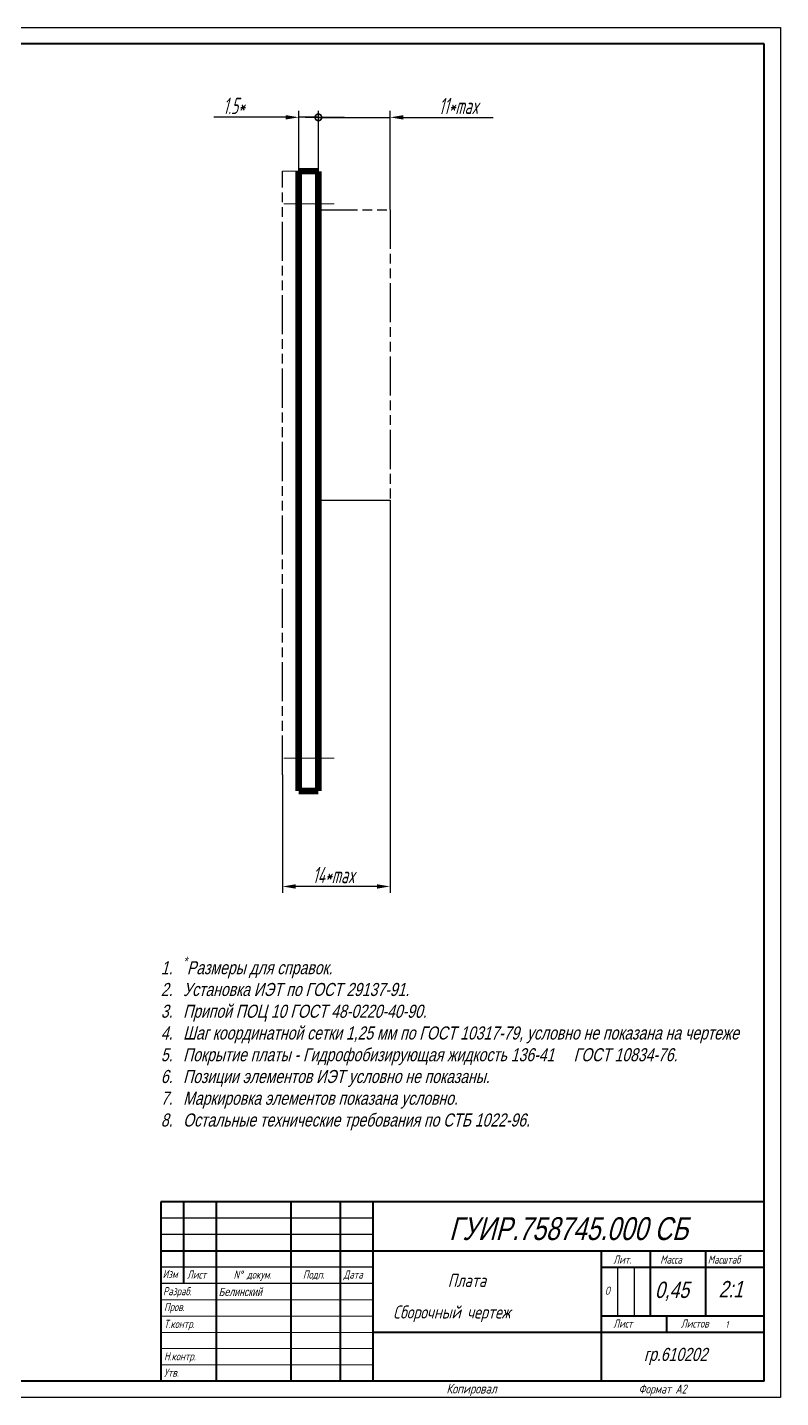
# Model space of a CAD drawing. Header units: millimetres. Extents: x 4478846 to 4492776, y 3796523 to 3799112.
# Drawn here: x 4489894.7 to 4490125.6, y 3797148.4 to 3797568.4 of the extents above; entities that cross this region are included whole.
import ezdxf

# ---------------------------------------------------------------- set-up
doc = ezdxf.new("R2010")
doc.units = ezdxf.units.MM
for name, pattern in [('AM_ISO09W050', [22.5, 12, -1.5, 3, -1.5, 3, -1.5]), ('CENTER2', [28.575, 19.05, -3.175, 3.175, -3.175]), ('осевая2', [28.575, 19.05, -3.175, 3.175, -3.175])]:
    doc.linetypes.add(name, pattern=pattern)
doc.layers.get('0').update_dxf_attribs({"lineweight": 25})
doc.layers.get('Defpoints').update_dxf_attribs({"color": 5})
for name, color, linetype, lineweight in [('1', 1, 'Continuous', 40), ('2', 3, 'CENTER2', 20), ('dim', 7, 'Continuous', 20), ('Основная', 7, 'Continuous', 40), ('тонкая', 7, 'Continuous', 13)]:
    doc.layers.add(name, color=color, linetype=linetype, lineweight=lineweight)
for name, color, linetype in [('1-оси', 1, 'осевая2'), ('KONTUR', 7, 'Continuous'), ('MultiLayer', 9, 'Continuous'), ('Title', 7, 'Continuous'), ('Текст', 4, 'Continuous')]:
    doc.layers.add(name, color=color, linetype=linetype)
doc.styles.add('35', font='gostw.shx', dxfattribs={"width": 0.65, "oblique": 15, "height": 3.5})
doc.styles.add('5', font='gostw.shx', dxfattribs={"width": 0.75, "oblique": 15, "height": 5})
doc.styles.add('ESKD', font='standarteskd.shx', dxfattribs={"width": 0.8, "oblique": 15})
doc.styles.add('стиль1', font='romans.shx', dxfattribs={"width": 0.75, "oblique": 15, "height": 3.5})
doc.dimstyles.new('BUT$0', dxfattribs={"dimtxt": 3.5, "dimasz": 4, "dimexe": 2, "dimexo": 0, "dimgap": 1, "dimtad": 1, "dimdec": 4, "dimzin": 9, "dimdsep": 46, "dimtxsty": '35', "dimcen": 0, "dimclrd": 256, "dimclre": 256, "dimclrt": 256, "dimadec": 0, "dimazin": 0, "dimtfac": 0.7, "dimtdec": 4, "dimtmove": 0, "dimatfit": 0, "dimfxl": 1, "dimtolj": 1, "dimtzin": 9, "dimarcsym": 0})

# ---------------------------------------------------------------- blocks, each defined once
blk = doc.blocks.new('*D224')
at = {"layer": 'Defpoints', "color": 0, "transparency": 16777216}
for p in [(4489983.94, 3797540.83), (4489977.94, 3797519.32), (4489983.94, 3797519.32)]:
    blk.add_point(p, dxfattribs=at)
at = {"layer": 'dim', "lineweight": -2, "transparency": 16777216}
for p, q in [((4489973.94, 3797540.83), (4489951.92, 3797540.83)), ((4489977.94, 3797519.32), (4489977.94, 3797542.83)), ((4489983.94, 3797540.83), (4489977.94, 3797540.83)), ((4489983.94, 3797519.32), (4489983.94, 3797542.83)), ((4489983.94, 3797540.83), (4489991.94, 3797540.83))]:
    blk.add_line(p, q, dxfattribs=at)
at = {"layer": 'dim', "transparency": 16777216}
blk.add_solid([(4489973.94, 3797541.49), (4489973.94, 3797540.16), (4489977.94, 3797540.83)], dxfattribs=at)
at = {"layer": 'dim', "transparency": 16777216, "insert": (4489958.05, 3797544.33), "char_height": 5, "attachment_point": 5, "style": '5'}
blk.add_mtext('\\A1;1.5*', dxfattribs=at)
blk = doc.blocks.new('_None')
blk = doc.blocks.new('_DotSmall')
at = {"color": 0, "linetype": 'ByBlock', "const_width": 0.5}
blk.add_lwpolyline([(-0.0625, 0, 1), (0.0625, 0, 1)], format="xyb", close=True, dxfattribs=at)
blk = doc.blocks.new('*D225')
at = {"layer": 'Defpoints', "color": 0, "transparency": 16777216}
for p in [(4490005.94, 3797540.81), (4489983.94, 3797524.32), (4490005.94, 3797512.52)]:
    blk.add_point(p, dxfattribs=at)
at = {"layer": 'dim', "lineweight": -2, "transparency": 16777216}
for p, q in [((4489983.94, 3797540.81), (4489979.94, 3797540.81)), ((4489983.94, 3797524.32), (4489983.94, 3797542.81)), ((4489983.94, 3797540.81), (4490005.94, 3797540.81)), ((4490005.94, 3797512.52), (4490005.94, 3797542.81)), ((4490009.94, 3797540.81), (4490037.53, 3797540.81))]:
    blk.add_line(p, q, dxfattribs=at)
at = {"layer": 'dim', "transparency": 16777216}
blk.add_solid([(4490009.94, 3797541.48), (4490009.94, 3797540.15), (4490005.94, 3797540.81)], dxfattribs=at)
at = {"layer": 'dim', "lineweight": -2, "transparency": 16777216, "xscale": 4, "yscale": 4, "zscale": 4}
blk.add_blockref('_DotSmall', (4489983.94, 3797540.81), dxfattribs=at)
at = {"layer": 'dim', "transparency": 16777216, "insert": (4490026.89, 3797544.31), "char_height": 5, "attachment_point": 5, "style": '5'}
blk.add_mtext('\\A1;11*max', dxfattribs=at)
blk = doc.blocks.new('*D226')
at = {"layer": 'Defpoints', "color": 0, "transparency": 16777216}
for p in [(4490005.94, 3797423.52), (4489972.94, 3797339.32), (4489972.94, 3797305.07)]:
    blk.add_point(p, dxfattribs=at)
at = {"layer": 'dim', "lineweight": -2, "transparency": 16777216}
for p, q in [((4490005.94, 3797423.52), (4490005.94, 3797303.07)), ((4489972.94, 3797339.32), (4489972.94, 3797303.07)), ((4490001.94, 3797305.07), (4489976.94, 3797305.07))]:
    blk.add_line(p, q, dxfattribs=at)
at = {"layer": 'dim', "transparency": 16777216}
for points in [[(4489976.94, 3797305.73), (4489976.94, 3797304.4), (4489972.94, 3797305.07)], [(4490001.94, 3797305.73), (4490001.94, 3797304.4), (4490005.94, 3797305.07)]]:
    blk.add_solid(points, dxfattribs=at)
at = {"layer": 'dim', "transparency": 16777216, "insert": (4489988.6, 3797308.57), "char_height": 5, "attachment_point": 5, "style": '5'}
blk.add_mtext('\\A1;14*max', dxfattribs=at)

msp = doc.modelspace()

# ---------------------------------------------------------------- linework, layer by layer
msp.add_line((4489983.94098, 3797423.51575), (4490005.94098, 3797423.51575))
at = {"color": 7}
for p, q in [((4490000.64734, 3797203.38812), (4489935.64734, 3797203.38812)), ((4490000.64734, 3797198.38812), (4489935.64734, 3797198.38812)), ((4490000.64734, 3797188.38812), (4489935.64734, 3797188.38812)), ((4490000.64734, 3797183.38812), (4489935.64734, 3797183.38812)), ((4490070.64734, 3797153.38812), (4490070.64734, 3797153.38812))]:
    msp.add_line(p, q, dxfattribs=at)
at = {"layer": '1', "const_width": 2.032}
for points in [[(4489977.94098, 3797334.31577), (4489977.94098, 3797524.31577)], [(4489977.94098, 3797524.31577), (4489983.94098, 3797524.31577)], [(4489977.94098, 3797334.31577), (4489977.94098, 3797524.31577)], [(4489977.94098, 3797524.31577), (4489983.94098, 3797524.31577)], [(4489983.94098, 3797334.31577), (4489983.94098, 3797524.31577)], [(4489983.94098, 3797334.31577), (4489983.94098, 3797524.31577)], [(4489983.94098, 3797339.31577), (4489983.94098, 3797519.31577)], [(4489977.94098, 3797334.31577), (4489983.94098, 3797334.31577)]]:
    msp.add_lwpolyline(points, dxfattribs=at)
at = {"layer": '1-оси', "color": 0, "linetype": 'AM_ISO09W050'}
for p, q in [((4489972.94098, 3797339.31577), (4489972.94098, 3797524.31577)), ((4489983.94098, 3797512.51573), (4490005.94098, 3797512.51573)), ((4490005.94098, 3797512.51573), (4490005.94098, 3797423.51575))]:
    msp.add_line(p, q, dxfattribs=at)
at = {"layer": '2'}
for p, q in [((4489973.36989, 3797514.35064), (4489988.79651, 3797514.35064)), ((4489973.36988, 3797344.35064), (4489988.7965, 3797344.35064))]:
    msp.add_line(p, q, dxfattribs=at)
at = {"layer": 'KONTUR', "color": 7}
for p, q in [((4489528.64734, 3797568.38812), (4490125.64734, 3797568.38812)), ((4490125.64734, 3797568.38812), (4490125.64734, 3797148.38812)), ((4490125.64734, 3797148.38812), (4489528.64734, 3797148.38812))]:
    msp.add_line(p, q, dxfattribs=at)
at = {"layer": 'Основная', "color": 7}
for p, q in [((4490120.64734, 3797563.38812), (4489548.64734, 3797563.38812)), ((4490120.64734, 3797153.38812), (4490120.64734, 3797563.38812)), ((4489935.64734, 3797208.38812), (4489935.64734, 3797153.38812)), ((4490120.64734, 3797208.38812), (4489935.64734, 3797208.38812)), ((4489942.64734, 3797183.38812), (4489942.64734, 3797208.38812)), ((4489952.64734, 3797208.38812), (4489952.64734, 3797153.38812)), ((4489975.64734, 3797153.38812), (4489975.64734, 3797208.38812)), ((4489990.64734, 3797208.38812), (4489990.64734, 3797153.38812)), ((4490000.64734, 3797208.38812), (4490000.64734, 3797153.38812)), ((4489935.64734, 3797193.38812), (4490120.64734, 3797193.38812)), ((4490070.64734, 3797193.38812), (4490070.64734, 3797153.38812)), ((4490085.64734, 3797193.38812), (4490085.64734, 3797173.38812)), ((4490102.64734, 3797193.38812), (4490102.64734, 3797173.38812)), ((4490070.64734, 3797188.38812), (4490120.64734, 3797188.38812)), ((4490120.64734, 3797173.38812), (4490070.64734, 3797173.38812)), ((4490090.64734, 3797173.38812), (4490090.64734, 3797168.38812)), ((4490120.64734, 3797168.38812), (4490000.64734, 3797168.38812)), ((4490120.64734, 3797153.38812), (4489536.64734, 3797153.38812))]:
    msp.add_line(p, q, dxfattribs=at)
at = {"layer": 'Текст', "color": 7}
for p, q in [((4490075.63497, 3797188.17943), (4490075.63497, 3797173.38812)), ((4490080.71292, 3797188.17943), (4490080.71292, 3797173.38812))]:
    msp.add_line(p, q, dxfattribs=at)
at = {"layer": 'тонкая'}
msp.add_line((4489972.94098, 3797524.31577), (4489977.94098, 3797524.31577), dxfattribs=at)
at = {"layer": 'тонкая', "color": 7}
for p, q in [((4489935.64734, 3797178.38812), (4490000.64734, 3797178.38812)), ((4490000.64734, 3797173.38812), (4489935.64734, 3797173.38812)), ((4490000.64734, 3797168.38812), (4489935.64734, 3797168.38812))]:
    msp.add_line(p, q, dxfattribs=at)
for points in [[(4489935.64734, 3797163.38812), (4490000.64734, 3797163.38812)], [(4489935.64734, 3797158.38812), (4490000.64734, 3797158.38812)]]:
    msp.add_lwpolyline(points, dxfattribs=at)

# ---------------------------------------------------------------- texts
at = {"color": 7, "attachment_point": 1, "style": 'ESKD'}
for s, width, insert, char_height in [('Белинский', 29.917041, (4489953.36594, 3797182.01411), 2.5), ('{\\H0.71429x;0,45\\P} ', 101.2474268, (4490087.12862, 3797183.92051), 7), ('2:1 ', 101.2474268, (4490106.64196, 3797184.13329), 5), ('гр.610202', 28.8781576, (4490083.76273, 3797163.62198), 4)]:
    msp.add_mtext_dynamic_manual_height_columns(s, width=width, gutter_width=20, heights=[0], dxfattribs=dict(at, insert=insert, char_height=char_height))
at = {"layer": 'MultiLayer', "color": 7, "lineweight": -2, "insert": (4489931.64734, 3797283.51458), "char_height": 4, "attachment_point": 1, "style": 'ESKD'}
msp.add_mtext_dynamic_manual_height_columns('\\A1;\\pxi-1.7082,l2.7082,t2.7082;1.^I{\\H0.7x;\\S*^ ;}Размеры для справок.\\P2.^IУстановка ИЭТ по ГОСТ 29137-91.\\P{\\A0;3.^IПрипой ПОЦ 10 ГОСТ 48-0220-40-90.\\P4.^IШаг координатной сетки 1,25 мм по ГОСТ 10317-79, условно не показана на чертеже\\P5.^IПокрытие платы - Гидрофобизирующая жидкость 136-41     ГОСТ 10834-76.}\\P6.^IПозиции элементов ИЭТ условно не показаны.\\P7.^IМаркировка элементов показана условно{\\A0;. \\P8.^IОстальные технические требования по СТБ 1022-96.}', width=187.5961338, gutter_width=50, heights=[74.00186], dxfattribs=at)
at = {"layer": 'Title', "insert": (4490060.64734, 3797200.13812), "char_height": 7, "width": 120, "attachment_point": 5, "style": 'ESKD'}
msp.add_mtext('ГУИР.758745.000 СБ', dxfattribs=at)
at = {"layer": 'Текст', "color": 7, "style": 'стиль1', "oblique": 15, "width": 0.75}
for s, height, p in [('Лит.', 2.5, (4490074.3653, 3797189.45331)), ('Масса', 2.5, (4490088.7398, 3797189.45331)), ('Масштаб', 2.5, (4490103.33202, 3797189.45331)), ('Изм', 2.5, (4489936.19246, 3797185.00024)), ('Лист', 2.5, (4489943.66823, 3797184.84994)), ('N%%d докум. ', 2.5, (4489957.95189, 3797184.84994)), ('Подп.', 2.5, (4489979.2044, 3797184.84994)), ('Дата', 2.5, (4489991.65551, 3797184.84994)), ('Разраб.', 2.5, (4489936.30863, 3797179.74931)), ('Плата', 4, (4490023.59999, 3797182.31247)), ('О', 2.5, (4490071.77023, 3797179.91113)), ('Пров.', 2.5, (4489936.60953, 3797174.91719)), ('Сборочный чертеж', 4, (4490006.86604, 3797172.61673)), ('Т.контр.', 2.5, (4489936.60953, 3797169.72228)), ('Лист', 2.5, (4490074.3653, 3797169.83944)), ('Листов', 2.5, (4490095.08972, 3797169.83944)), ('1', 2, (4490108.73777, 3797169.80386)), ('Н.контр.', 2.5, (4489936.60953, 3797159.80006)), ('Утв.', 2.5, (4489936.60953, 3797154.78045)), ('Копировал', 3, (4490023.18287, 3797149.63812)), ('Формат А2', 2.75, (4490082.11144, 3797149.63812))]:
    msp.add_text(s, height=height, dxfattribs=at).set_placement(p)

# ---------------------------------------------------------------- dimensions: what is measured, and where the dimension line sits
at = {"layer": 'dim'}
for base, p1, p2, text, override, picture, middle in [((4489983.94098, 3797540.82632), (4489977.94098, 3797519.31577), (4489983.94098, 3797519.31577), '1.5*', {"dimtxsty": '5', "dimblk2": 'None', "dimsah": 1}, '*D224', (4489958.04797, 3797540.82632)), ((4490005.94098, 3797540.81253), (4489983.94098, 3797524.31577), (4490005.94098, 3797512.51573), '11*max', {"dimtxsty": '5', "dimblk1": 'DotSmall', "dimsah": 1}, '*D225', (4490026.88756, 3797540.81253)), ((4489972.94098, 3797305.0655), (4490005.94098, 3797423.51575), (4489972.94098, 3797339.31577), '14*max', {"dimtxsty": '5'}, '*D226', (4489988.59666, 3797305.0655))]:
    dim = msp.add_linear_dim(base=base, p1=p1, p2=p2, text=text, dimstyle='BUT$0', override=override, dxfattribs=at)
    dim.commit()
    dim.dimension.update_dxf_attribs({"geometry": picture, "text_midpoint": middle, "dimtype": 160})

doc.saveas('drawing.dxf')
